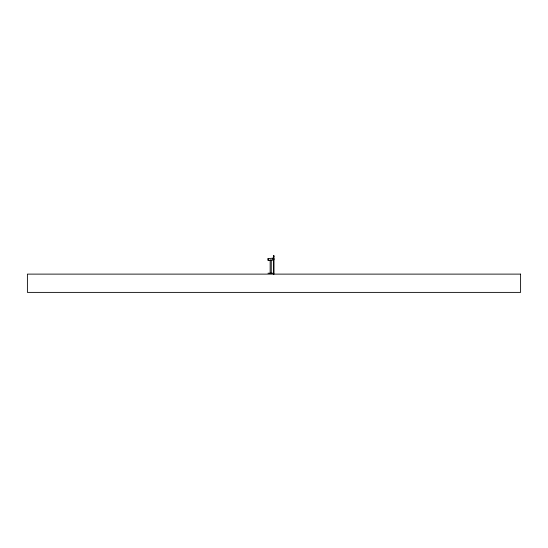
<?xml version="1.0" encoding="UTF-8"?>
<svg xmlns="http://www.w3.org/2000/svg" width="548" height="548" viewBox="0 0 548 548"><rect width="100%" height="100%" fill="white"/><g stroke="black" fill="none" stroke-linecap="round" stroke-linejoin="round"><path stroke-width="0.82" d="M273.808 256.224L273.342 255.669M273.671 256.361L273.342 255.991L273.993 256.128M267.972 273.205L273.452 273.205M273.836 258.293L273.966 259.752M273.568 259.416L273.596 259.786M272.822 258.204L272.979 260.019M268.267 258.601L268.431 260.416M273.979 255.635L274 274.116M273.452 256.128L273.452 274.116M271.26 273.205L271.26 260.053L270.164 260.053L270.164 273.205M273.274 258.163L267.814 258.635L267.972 260.458L273.431 259.978L273.274 258.163M520.6 274.116L27.4 274.116L27.4 292.385L520.6 292.385L520.6 274.116"/></g></svg>
